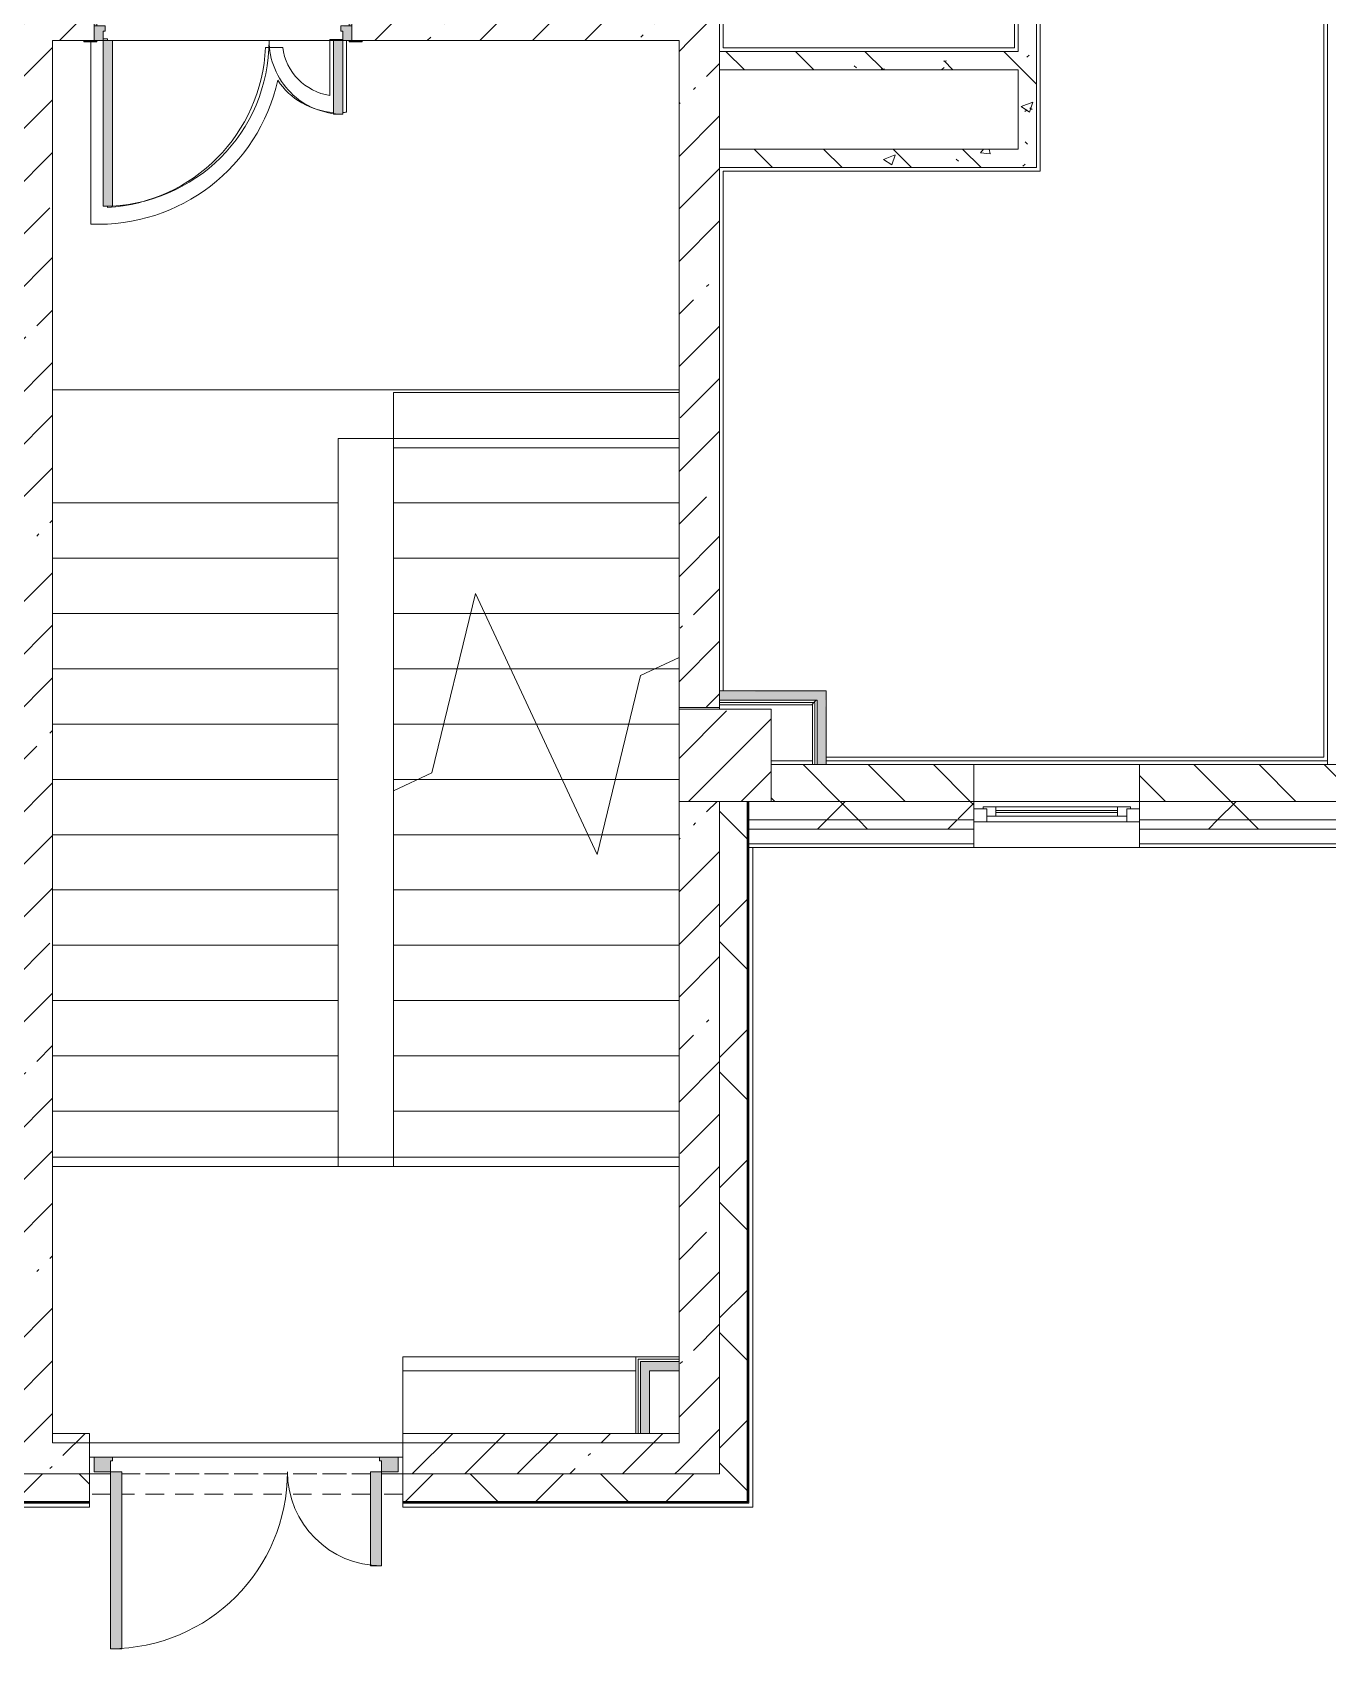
# Model space of a CAD drawing. Header units: millimetres. Extents: x -3708 to 187246, y -8553 to 29000.
# Drawn here: x 132206 to 139237, y -1048 to 7724 of the extents above; entities that cross this region are included whole.
import ezdxf

# ---------------------------------------------------------------- set-up
doc = ezdxf.new("R2010")
doc.units = ezdxf.units.MM
doc.linetypes.add('200_ШТРИХ__ш1_п0_6_', pattern=[160, 100, -60])
for name, color, linetype, lineweight in [('A-DETL-MBND-1', 7, '200_ШТРИХ__ш1_п0_6_', 9), ('A-GLAZ-2', 7, 'Continuous', 5), ('A-WALL', 7, 'Continuous', 9), ('A-WALL-2', 7, 'Continuous', 5), ('I-WALL-3', 7, 'Continuous', 5), ('S-COLS-2', 7, 'Continuous', 5), ('S-STRS-4', 7, 'Continuous', 5), ('S-STRS-MBND-2', 7, 'Continuous', 5)]:
    doc.layers.add(name, color=color, linetype=linetype, lineweight=lineweight)
for name, color, linetype, lineweight, true_color in [('A-DOOR-4', 7, 'Continuous', 5, 0xaaaaaa), ('A-DOOR-5', 7, 'Continuous', 5, 0xe2e2e2), ('A-DOOR-FRAM-3', 7, 'Continuous', 5, 0xe2e2e2), ('A-DOOR-FRAM-4', 7, 'Continuous', 5, 0xaaaaaa), ('A-FLOR-1', 7, 'Continuous', 5, 0xaaaaaa), ('A-WALL-4', 7, 'Continuous', 5, 0x737373), ('I-WALL-2', 7, 'Continuous', 9, 0xe7e7e7), ('I-WALL-5', 7, 'Continuous', 5, 0x787878)]:
    doc.layers.add(name, color=color, linetype=linetype, lineweight=lineweight, true_color=true_color)
pattern_1 = [(45, (60236.27, 0), (-285.1231, 285.1231), []), (45, (60521.4, 0), (-285.1231, 285.1231), [504.031, -100.806, 16.764, -84.042])]
pattern_2 = [(45, (60236.27, 0), (-353.5534, 353.5534), []), (135, (60236.27, 0), (-353.5534, -353.5534), [])]
pattern_3 = [(135, (60236.3, 0), (-377.1708, -377.1708), [533.4, -88.9, 17.78, -88.9]), (135, (60236.3, 376.94), (-377.1708, -377.1708), []), (50, (60236.27, 0), (637.6445, -55.7866), [66.675, -733.425]), (355, (60236.3, 0), (-123.3494, 668.699), [53.34, -586.74]), (100.451, (60289.4, -4.65), (514.299, 612.908), [56.665, -623.315]), (46.184, (60236.3, 177.8), (948.7764, -147.15), [100.012, -1100.137]), (96.636, (60315.3, 165.5), (830.909, 865.997), [84.998, -934.973]), (351.184, (60236.3, 177.8), (830.918, 865.988), [80.01, -880.11]), (21, (60325.17, 133.35), (530.6506, -357.9283), [66.675, -733.425]), (326, (60325.2, 133.35), (216.308, 644.6585), [53.34, -586.74]), (71.451, (60369.4, 103.5), (746.9596, 286.7243), [56.665, -623.315]), (37.5, (60236.27, 0), (10.8105, 295.9426), [16.764, -562.864, 16.764, -578.866, -588.962]), (37.5, (60236.27, 0), (10.8105, 295.9426), [-1175.258, 16.764, -572.198]), (7.5, (60236.27, 0), (233.8692, 350.6318), [16.764, -322.834, 16.764, -549.529, -224.472]), (7.5, (60236.27, 0), (233.8692, 350.6318), [-905.891, 16.764, -207.708]), (327.5, (60038.03, 0), (474.5678, -20.0513), [16.764, -205.486, 16.764, -676.656, -920.115]), (327.5, (60038.03, 0), (474.5678, -20.0513), [-915.67, 16.764, -903.351]), (317.5, (59949.13, 0), (518.4522, 88.9934), [16.764, -272.161, 16.764, -443.738, -653.415]), (317.5, (59949.13, 0), (518.4522, 88.9934), [-749.427, 16.764, -636.651])]
pattern_4 = [(45, (60236.3, 0), (-530.33, 530.33), []), (135, (60236.3, 0), (-530.33, -530.33), [])]

# ---------------------------------------------------------------- blocks, each defined once
blk = doc.blocks.new('BSC_Колонна _Прямоугольная - 500х500-V92-1_7_1_птичка')
at = {"layer": 'S-COLS-2'}
h = blk.add_hatch(dxfattribs=at)
h.set_pattern_fill('FP_105', color=256, style=0, pattern_type=2)
h.set_pattern_definition([(45, (-75730, -3800), (-285.1231, 285.1231), []), (45, (-75444.88, -3800), (-285.1231, 285.1231), [504.031, -100.806, 16.764, -84.042])])
h.paths.add_polyline_path([(120, -250), (250, -250), (250, 250), (-250, 250), (-250, -250), (-30, -250)])
for p, q in [((250, 250), (-250, 250)), ((-250, 250), (-250, -250)), ((250, -250), (250, 250)), ((-250, -250), (250, -250))]:
    blk.add_line(p, q, dxfattribs=at)
blk = doc.blocks.new('110_Дверь_СКБ_2Ст - Д-1_л_Лестничная клетка EIS60 2-32142534-1_7_1_птичка')
at = {"layer": 'A-DOOR-5'}
for points in [[(639.9, 1010), (612.5, 1010), (612.5, 110), (662.5, 110), (662.5, 1010), (640.5, 1010)], [(-637.5, 510), (-637.5, 110), (-587.5, 110), (-587.5, 510)], [(712.5, 30), (697.5, 30), (699.6, -110), (712.5, -110)]]:
    blk.add_hatch(color=256, dxfattribs=at).paths.add_polyline_path(points)
h = blk.add_hatch(color=256, dxfattribs=at)
h.paths.add_polyline_path([(662.5, 110), (662.5, 60), (652.5, 60), (652.5, 30), (712.5, 32.6), (712.5, 110)])
h.paths.add_polyline_path([(-637.5, 110), (-687.5, 110), (-687.2, 30), (-627.5, 35.6), (-627.5, 60), (-637.5, 60), (-637.5, 104.8)])
at = {"layer": 'A-DOOR-FRAM-3'}
for points in [[(-672.5, 118), (-742.5, 118), (-742.5, 110), (-672.5, 110)], [(729.9, 118), (697.5, 118), (697.5, 110), (767.5, 110), (767.5, 118)], [(-672.5, 30), (-687.5, 30), (-687.4, -110), (-672.5, -110), (-672.5, -21.5)], [(-742.3, -110), (-742.5, -110.2), (-742.5, -118), (-672.5, -118), (-674.5, -110), (-687.5, -110)], [(767.5, -110), (697.5, -110), (698.9, -118), (767.5, -118)]]:
    blk.add_hatch(color=256, dxfattribs=at).paths.add_polyline_path(points)
at = {"layer": 'A-DOOR-4'}
for p, q in [((662.5, 1010), (612.5, 1010)), ((612.5, 1010), (612.5, 110)), ((662.5, 110), (662.5, 1010)), ((-637.5, 510), (-637.5, 110)), ((-587.5, 510), (-637.5, 510)), ((-587.5, 110), (-587.5, 510)), ((-637.5, 110), (-587.5, 110)), ((612.5, 110), (662.5, 110))]:
    blk.add_line(p, q, dxfattribs=at)
for centre, radius, start, end in [((662.5, 110), 900, 90, 180), ((-637.5, 110), 400, 360, 90)]:
    blk.add_arc(centre, radius, start, end, dxfattribs=at)
at = {"layer": 'A-DOOR-FRAM-4'}
for p, q in [((-672.5, 118), (-742.5, 118)), ((-742.5, 118), (-742.5, 110)), ((-742.5, 110), (-672.5, 110)), ((-637.5, 110), (-687.5, 110)), ((-687.5, 110), (-687.5, 30)), ((-672.5, 110), (-672.5, 118)), ((-637.5, 60), (-637.5, 110)), ((662.5, 110), (662.5, 60)), ((712.5, 110), (662.5, 110)), ((767.5, 118), (697.5, 118)), ((697.5, 118), (697.5, 110)), ((697.5, 110), (767.5, 110)), ((712.5, 30), (712.5, 110)), ((767.5, 110), (767.5, 118)), ((-687.5, 30), (-627.5, 30)), ((-672.5, 30), (-687.5, 30)), ((-687.5, 30), (-687.5, -110)), ((-672.5, -110), (-672.5, 30)), ((-627.5, 60), (-637.5, 60)), ((-627.5, 30), (-627.5, 60)), ((662.5, 60), (652.5, 60)), ((652.5, 60), (652.5, 30)), ((652.5, 30), (712.5, 30)), ((712.5, 30), (697.5, 30)), ((697.5, 30), (697.5, -110)), ((712.5, -110), (712.5, 30)), ((-672.5, -110), (-742.5, -110)), ((-742.5, -110), (-742.5, -118)), ((-742.5, -118), (-672.5, -118)), ((-687.5, -110), (-672.5, -110)), ((-672.5, -118), (-672.5, -110)), ((697.5, -110), (712.5, -110)), ((767.5, -110), (697.5, -110)), ((697.5, -110), (697.5, -118)), ((697.5, -118), (767.5, -118)), ((767.5, -118), (767.5, -110))]:
    blk.add_line(p, q, dxfattribs=at)
blk = doc.blocks.new('120_Окно_СКБ_1Ст - 120_Окно_СКБ_1Ст 900х2500_h_-19906774-1_7_1_птичка')
at = {"layer": 'A-GLAZ-2'}
for p, q in [((-450, -75), (-450, -5)), ((-450, -5), (-380, -5)), ((450, -5), (-450, -5)), ((-380, -75), (-450, -75)), ((-450, -75), (-400, -75)), ((-380, -75), (-400, -75)), ((-400, -75), (-400, -85)), ((-400, -85), (400, -85)), ((400, -85), (-400, -85)), ((-380, -5), (-380, -75)), ((380, -35), (-380, -35)), ((-380, -35), (-380, -75)), ((-330, -85), (-330, -35)), ((-330, -55), (330, -55)), ((330, -65), (-330, -65)), ((330, -85), (330, -35)), ((380, -75), (380, -5)), ((380, -5), (450, -5)), ((380, -75), (380, -35)), ((450, -75), (380, -75)), ((400, -75), (380, -75)), ((400, -75), (450, -75)), ((400, -85), (400, -75)), ((450, -5), (450, -75))]:
    blk.add_line(p, q, dxfattribs=at)
blk = doc.blocks.new('110_Дверь_СКБ_2Ст_Наружная - ДН-1_л__ Двухстворчатая 1350 х3200 _ЛК_ в свету с верхним остеклением 2-22448815-1_7_1_птичка')
at = {"layer": 'A-DOOR-5'}
for points in [[(694.5, -91), (754.5, -91), (754.5, 869), (694.5, 869), (694.5, -78.7)], [(-655.5, -91), (-655.5, 419), (-715.5, 419), (-715.5, -91)]]:
    blk.add_hatch(color=256, dxfattribs=at).paths.add_polyline_path(points)
h = blk.add_hatch(color=256, dxfattribs=at)
h.paths.add_polyline_path([(754.5, -171), (844.5, -171), (844.5, -91), (754.5, -91), (754.5, -151), (744.5, -151), (744.5, -171)])
h.paths.add_polyline_path([(-715.5, -171), (-705.5, -171), (-705.5, -151), (-715.5, -151), (-715.5, -91), (-805.5, -91), (-805.5, -171)])
at = {"layer": 'A-DOOR-4'}
for p, q in [((754.5, 869), (694.5, 869)), ((694.5, 869), (694.5, -91)), ((754.5, -91), (754.5, 869)), ((-715.5, 419), (-715.5, -91)), ((-655.5, 419), (-715.5, 419)), ((-655.5, -91), (-655.5, 419)), ((-715.5, -91), (-655.5, -91)), ((694.5, -91), (754.5, -91))]:
    blk.add_line(p, q, dxfattribs=at)
for centre, radius, start, end in [((754.5, -91), 960, 90, 180), ((-715.5, -91), 510, 0, 90)]:
    blk.add_arc(centre, radius, start, end, dxfattribs=at)
at = {"layer": 'A-DOOR-FRAM-4'}
for p, q in [((-715.5, -91), (-805.5, -91)), ((-805.5, -91), (-805.5, -171)), ((-805.5, -171), (-705.5, -171)), ((-715.5, -151), (-715.5, -91)), ((-705.5, -151), (-715.5, -151)), ((-705.5, -171), (-705.5, -151)), ((754.5, -151), (744.5, -151)), ((744.5, -151), (744.5, -171)), ((744.5, -171), (844.5, -171)), ((754.5, -91), (754.5, -151)), ((844.5, -91), (754.5, -91)), ((844.5, -171), (844.5, -91))]:
    blk.add_line(p, q, dxfattribs=at)
blk = doc.blocks.new('Зашивка приборов отопления5 - Зашивка приборов отопления-33272456-1_7_1_птичка')
at = {"layer": 'A-WALL-2'}
for p, q in [((75245, 535), (73980, 535)), ((73980, 535), (73980, 460)), ((75245, 460), (73980, 460)), ((73980, 460), (73980, 120)), ((73980, 460), (75245, 460))]:
    blk.add_line(p, q, dxfattribs=at)

msp = doc.modelspace()

# ---------------------------------------------------------------- hatches: boundary and pattern name
at = {"layer": 'A-WALL-2'}
h = msp.add_hatch(dxfattribs=at)
h.set_pattern_fill('FP_93', color=256, style=0, pattern_type=2)
h.set_pattern_definition([(135, (60236.27, 0), (-176.7767, -176.7767), [])])
h.paths.add_polyline_path([(136373.5, 3550), (137316.3, 3550), (137316.3, 3750), (136216.3, 3750), (136216.3, 3550)])
h.paths.add_polyline_path([(139236.7, 3550), (139416.7, 3550), (139416.7, 3750), (138216.3, 3750), (138216.3, 3550), (139160.8, 3550)])
h.paths.add_polyline_path([(144336.3, 3550), (144436.3, 3550), (144436.3, 3750), (144336.3, 3750), (144336.3, 3554.3)])
h.paths.add_polyline_path([(140316.7, 3550), (140586.3, 3550), (140586.3, 3750), (140316.7, 3750), (140316.7, 3727.7)])
h.paths.add_polyline_path([(142236.3, 3550), (142236.3, 3750), (141086.3, 3750), (141086.3, 3550)])
h = msp.add_hatch(dxfattribs=at)
h.set_pattern_fill('FP_111', color=256, style=0, pattern_type=2)
h.set_pattern_definition(pattern_2)
h.paths.add_polyline_path([(135936.3, -250), (136086.3, -250), (136086.3, 3550), (135936.3, 3550), (135936.3, -210)])
h = msp.add_hatch(dxfattribs=at)
h.set_pattern_fill('FP_111', color=256, style=0, pattern_type=2)
h.set_pattern_definition(pattern_2)
h.paths.add_polyline_path([(144735.5, 3450), (145036.3, 3450), (145036.3, 3550), (144336.3, 3550), (144336.3, 3450), (144436.3, 3450)])
h.paths.add_polyline_path([(136373.5, 3450), (137316.3, 3455.7), (137316.3, 3550), (136094.3, 3546.3), (136094.3, 3450), (136216.3, 3450)])
h.paths.add_polyline_path([(140316.7, 3450), (142236.3, 3450), (142236.3, 3550), (140316.7, 3550), (140316.7, 3492.8)])
h.paths.add_polyline_path([(139416.7, 3450), (139416.7, 3550), (138216.3, 3550), (138216.3, 3450), (139336.7, 3450)])
h = msp.add_hatch(dxfattribs=at)
h.set_pattern_fill('FP_111', color=256, style=0, pattern_type=2)
h.set_pattern_definition(pattern_2)
h.paths.add_polyline_path([(136116.3, 3400), (137316.3, 3400), (137316.3, 3450), (136094.3, 3450), (136094.3, 3400)])
h.paths.add_polyline_path([(138216.3, 3400), (139416.7, 3400), (139416.7, 3450), (138216.3, 3450), (138216.3, 3440)])
h.paths.add_polyline_path([(144735.5, 3400), (145086.3, 3400), (145086.3, 3450), (144336.3, 3450), (144336.3, 3400), (144436.3, 3400)])
h.paths.add_polyline_path([(140316.7, 3400), (142236.3, 3400), (142236.3, 3450), (140316.7, 3450), (140316.7, 3440)])
h = msp.add_hatch(dxfattribs=at)
h.set_pattern_fill('FP_111', color=256, style=0, pattern_type=2)
h.set_pattern_definition(pattern_2)
h.paths.add_polyline_path([(135930.1, -250), (135936.3, -250), (135936.3, -100), (134216.3, -100), (134216.3, -250), (135928.3, -250)])
h.paths.add_polyline_path([(127296.3, -250), (130896.3, -250), (130896.3, -100), (127296.3, -100), (127296.3, -113)])
h.paths.add_polyline_path([(131796.3, -250), (132516.3, -250), (132516.3, -100), (131796.3, -101.8), (131796.3, -118)])
h.paths.add_polyline_path([(126153.3, -250), (126396.3, -250), (126396.3, -100), (125396.3, -100), (125396.3, -250)])
h.paths.add_polyline_path([(120246.3, -250), (120246.3, -100), (119496.3, -100), (119496.3, -250)])
h.paths.add_polyline_path([(121507.7, -250), (121846.3, -250), (121846.3, -100), (121146.3, -100), (121146.3, -250)])
h.paths.add_polyline_path([(117396.3, -250), (117396.3, -100), (116646.3, -100), (116646.3, -250), (116862.2, -250)])
h.paths.add_polyline_path([(123946.3, -250), (124496.3, -250), (124496.3, -100), (123946.3, -100), (123946.3, -121.3)])
h.paths.add_polyline_path([(113145.7, -250), (113546.3, -250), (113546.3, -100), (112107.8, -100), (112107.8, -250), (112216.6, -250)])
h.paths.add_polyline_path([(108396.3, -250), (108396.3, -100), (107646.3, -100), (107646.3, -250)])
h.paths.add_polyline_path([(103854.6, -250), (104546.3, -250), (104546.3, -100), (102973.8, -100), (102973.8, -250)])
h.paths.add_polyline_path([(109296.3, -250), (110007.8, -250), (110007.8, -100), (109296.3, -100), (109296.3, -157.7)])
h.paths.add_polyline_path([(99276.3, -250), (99276.3, -100), (98627.3, -100), (98627.3, -250), (99209, -250)])
h.paths.add_polyline_path([(100176.3, -250), (100873.8, -250), (100873.8, -100), (100176.3, -100), (100176.3, -180.4)])
at = {"layer": 'I-WALL-2'}
for points in [[(135936.3, 4100), (136515.7, 4100), (136510.7, 4150), (135936.3, 4145)], [(136515.7, 3750), (136510.7, 4100), (136465.7, 4100), (136465.7, 3750)], [(135716.3, 460), (135716.3, 510), (135506.3, 510), (135506.3, 460), (135617.5, 460)], [(135556.3, 120), (135556.3, 460), (135506.3, 460), (135506.3, 120)]]:
    msp.add_hatch(color=256, dxfattribs=at).paths.add_polyline_path(points)
at = {"layer": 'I-WALL-3'}
h = msp.add_hatch(dxfattribs=at)
h.set_pattern_fill('FP_92', color=256, style=0, pattern_type=2)
h.set_pattern_definition(pattern_1)
h.paths.add_polyline_path([(132096.3, -100), (132316.3, -100), (132316.3, 7900), (132096.3, 7900), (132096.3, -63.2)])
h = msp.add_hatch(dxfattribs=at)
h.set_pattern_fill('FP_92', color=256, style=0, pattern_type=2)
h.set_pattern_definition(pattern_1)
h.paths.add_polyline_path([(132316.3, 7680), (132541.3, 7680), (132541.3, 7900), (132316.3, 7900), (132316.3, 7708.9)])
h.paths.add_polyline_path([(135716.3, 7680), (135936.3, 7680), (135936.3, 7900), (133941.3, 7900), (133941.3, 7680), (135696.3, 7680)])
h = msp.add_hatch(dxfattribs=at)
h.set_pattern_fill('FP_92', color=256, style=0, pattern_type=2)
h.set_pattern_definition(pattern_1)
h.paths.add_polyline_path([(135716.3, 4060), (135936.3, 4064.9), (135936.3, 7680), (135716.3, 7680), (135716.3, 4064.9)])
h = msp.add_hatch(dxfattribs=at)
h.set_pattern_fill('FP_203', color=256, style=0, pattern_type=2)
h.set_pattern_definition(pattern_4)
h.paths.add_polyline_path([(136453.2, 4087.5), (136465.7, 4087.5), (136461.8, 4100), (135936.3, 4100), (135936.3, 4087.5), (135956.3, 4087.5)])
h = msp.add_hatch(dxfattribs=at)
h.set_pattern_fill('FP_203', color=256, style=0, pattern_type=2)
h.set_pattern_definition(pattern_4)
h.paths.add_polyline_path([(136453.2, 4075), (136453.2, 4087.5), (135936.3, 4087.5), (135936.3, 4075), (136440.7, 4075)])
h = msp.add_hatch(dxfattribs=at)
h.set_pattern_fill('FP_92', color=256, style=0, pattern_type=2)
h.set_pattern_definition(pattern_1)
h.paths.add_polyline_path([(135936.3, -100), (135936.3, 3550), (135716.3, 3550), (135716.3, -100), (135908.9, -100)])
h = msp.add_hatch(dxfattribs=at)
h.set_pattern_fill('FP_92', color=256, style=0, pattern_type=2)
h.set_pattern_definition(pattern_1)
h.paths.add_polyline_path([(134216.3, -100), (135716.3, -100), (135716.3, 120), (134216.3, 120)])
h.paths.add_polyline_path([(132516.3, -100), (132516.3, 120), (132316.3, 120), (132316.3, -100), (132438.7, -100)])
at = {"layer": 'I-WALL-5'}
h = msp.add_hatch(dxfattribs=at)
h.set_pattern_fill('FP_122', color=256, style=0, pattern_type=2)
h.set_pattern_definition(pattern_3)
h.paths.add_polyline_path([(137657.2, 7090.6), (137657.2, 9100), (137557.2, 9100), (137557.2, 7090.6)])
h = msp.add_hatch(dxfattribs=at)
h.set_pattern_fill('FP_122', color=256, style=0, pattern_type=2)
h.set_pattern_definition(pattern_3)
h.paths.add_polyline_path([(136232.7, 7520.6), (137557.2, 7520.6), (137557.2, 7620.6), (135936.3, 7620.6), (135936.3, 7520.6), (135956.3, 7520.6)])
h = msp.add_hatch(dxfattribs=at)
h.set_pattern_fill('FP_122', color=256, style=0, pattern_type=2)
h.set_pattern_definition(pattern_3)
h.paths.add_polyline_path([(137657.2, 6990.6), (137657.2, 7090.6), (135936.3, 7090.6), (135936.3, 6990.6), (137557.2, 6990.6)])

# ---------------------------------------------------------------- linework, layer by layer
at = {"layer": 'A-DETL-MBND-1'}
for p, q in [((132516.3, -100), (132631.3, -100)), ((132631.3, -100), (132516.3, -100)), ((132691.3, -100), (134041.3, -100)), ((134041.3, -100), (132691.3, -100)), ((134101.3, -100), (134216.3, -100)), ((134216.3, -100), (134101.3, -100)), ((132631.3, -210), (132516.3, -210)), ((134041.3, -210), (132691.3, -210)), ((134216.3, -210), (134101.3, -210))]:
    msp.add_line(p, q, dxfattribs=at)
at = {"layer": 'A-FLOR-1'}
for p, q in [((135956.3, 9080), (135956.3, 7640.6)), ((137537.2, 7640.6), (137537.2, 9080)), ((137677.2, 9080), (137677.2, 6970.6)), ((139216.7, 3790), (139216.7, 9080)), ((132523.9, 7672), (132523.9, 6682.9)), ((132613.9, 7688.2), (132591.3, 7688.2)), ((132613.9, 7680), (132613.9, 7688.2)), ((133565.2, 7642.2), (133471.6, 7642.2)), ((133891.3, 7685.2), (133821.5, 7685.2)), ((133821.5, 7685.2), (133821.5, 7381.5)), ((133911.5, 7290.8), (133911.5, 7680)), ((135956.3, 7640.6), (137537.2, 7640.6)), ((137677.2, 6970.6), (135956.3, 6970.6)), ((135956.3, 6970.6), (135956.3, 4150)), ((132613.9, 6773.6), (132613.9, 6780)), ((135716.3, 5783.8), (132316.3, 5783.8)), ((135716.3, 4060), (135716.3, 4050)), ((135936.3, 4060), (135936.3, 4050)), ((136515.7, 3790), (139216.7, 3790)), ((132316.3, 1620), (135716.3, 1620)), ((132541.3, -8), (132516.3, -8)), ((134091.3, -8), (132641.3, -8)), ((134216.3, -8), (134191.3, -8))]:
    msp.add_line(p, q, dxfattribs=at)
for centre, radius, start, end in [((132562.5, 7682.2), 910, 273.23752, 357.48069), ((133866.5, 7682.2), 304, 187.56084, 261.48743), ((132562.5, 7682.2), 1000, 267.78741, 347.3989), ((133866.5, 7682.2), 394, 213.62195, 266.31806), ((133866.5, 7682.2), 394, 273.6096, 276.55825)]:
    msp.add_arc(centre, radius, start, end, dxfattribs=at)
at = {"layer": 'A-WALL'}
for p, q in [((135936.3, 7620.6), (135936.3, 7520.6)), ((135936.3, 7090.6), (135936.3, 6990.6)), ((135936.3, 4150), (135936.3, 4075)), ((136465.7, 4100), (135936.3, 4100)), ((136453.2, 4087.5), (135936.3, 4087.5)), ((136453.2, 3750), (136453.2, 4087.5)), ((136465.7, 3750), (136465.7, 4100)), ((139236.7, 3750), (139336.7, 3750)), ((135936.3, -100), (135936.3, 3550)), ((136086.3, -250), (136086.3, 3550)), ((136089.3, -253), (136089.3, 3550)), ((136094.3, 3550), (136094.3, 3300)), ((137316.3, 3550), (136216.3, 3550)), ((139416.7, 3550), (138216.3, 3550)), ((136094.3, 3450), (137316.3, 3450)), ((138216.3, 3450), (139416.7, 3450)), ((136094.3, 3400), (137316.3, 3400)), ((138216.3, 3400), (139416.7, 3400)), ((136094.3, 3320), (137316.3, 3320)), ((138216.3, 3320), (139416.7, 3320)), ((135716.3, 460), (135716.3, 535)), ((135493.8, 522.5), (135716.3, 522.5)), ((135493.8, 120), (135493.8, 522.5)), ((135506.3, 510), (135716.3, 510)), ((135506.3, 120), (135506.3, 510)), ((135481.3, 120), (135556.3, 120)), ((132516.3, -100), (132316.3, -100)), ((135716.3, -100), (134216.3, -100)), ((131796.3, -250), (132516.3, -250)), ((131796.3, -253), (132516.3, -253)), ((134216.3, -250), (136086.3, -250)), ((134216.3, -253), (136089.3, -253))]:
    msp.add_line(p, q, dxfattribs=at)
at = {"layer": 'A-WALL-2'}
for p, q in [((139236.7, 3750), (136216.3, 3750)), ((137316.3, 3300), (137316.3, 3750)), ((138216.3, 3750), (138216.3, 3300)), ((136094.3, 3300), (145186.3, 3300)), ((136094.3, -258), (136094.3, 3300)), ((136116.3, 3300), (136116.3, -280)), ((132316.3, -100), (132096.3, -100)), ((132516.3, -280), (132516.3, -100)), ((134216.3, -100), (134216.3, -280)), ((135936.3, -100), (135716.3, -100)), ((124496.3, -258), (132516.3, -258)), ((134216.3, -258), (136094.3, -258)), ((136116.3, -280), (134216.3, -280))]:
    msp.add_line(p, q, dxfattribs=at)
at = {"layer": 'A-WALL-4'}
msp.add_line((132516.3, -280), (59946.3, -280), dxfattribs=at)
at = {"layer": 'I-WALL-3'}
for p, q in [((137557.2, 9100), (137557.2, 7620.6)), ((137657.2, 6990.6), (137657.2, 9100)), ((139236.7, 9100), (139236.7, 3750)), ((135936.3, 7620.6), (135936.3, 7900)), ((132316.3, 120), (132316.3, 7680)), ((132316.3, 7680), (132486.3, 7680)), ((133821.5, 7680), (132641.3, 7680)), ((133996.3, 7680), (135716.3, 7680)), ((135716.3, 7680), (135716.3, 4060)), ((137557.2, 7620.6), (135936.3, 7620.6)), ((135936.3, 7090.6), (135936.3, 7520.6)), ((135936.3, 7520.6), (137557.2, 7520.6)), ((137557.2, 7520.6), (137557.2, 7090.6)), ((137557.2, 7090.6), (135936.3, 7090.6)), ((135936.3, 4150), (135936.3, 6990.6)), ((135936.3, 6990.6), (137657.2, 6990.6)), ((136515.7, 4150), (135936.3, 4150)), ((136515.7, 3750), (136515.7, 4150)), ((135716.3, 4060), (135936.3, 4060)), ((135936.3, 4060), (135936.3, 4075)), ((135936.3, 4075), (136440.7, 4075)), ((136440.7, 4075), (136440.7, 3750)), ((136216.3, 3770), (136440.7, 3770)), ((136440.7, 3750), (136515.7, 3750)), ((136515.7, 3770), (139236.7, 3770)), ((135716.3, 3550), (135716.3, 535)), ((138216.3, 3550), (137316.3, 3550)), ((135716.3, 535), (135481.3, 535)), ((135481.3, 535), (135481.3, 120)), ((135556.3, 460), (135716.3, 460)), ((135556.3, 120), (135556.3, 460)), ((135716.3, 460), (135716.3, 120)), ((132516.3, 120), (132316.3, 120)), ((132516.3, -100), (132516.3, 120)), ((135481.3, 120), (134216.3, 120)), ((134216.3, 120), (134216.3, -100)), ((135716.3, 120), (135556.3, 120)), ((135716.3, -100), (135936.3, -100))]:
    msp.add_line(p, q, dxfattribs=at)
at = {"layer": 'S-STRS-4'}
for p, q in [((135716.3, 5769.7), (134166.3, 5769.7)), ((134166.3, 5769.7), (134166.3, 5469.7)), ((135716.3, 5769.7), (134166.3, 5769.7)), ((134166.3, 5469.7), (134166.3, 5169.7)), ((135716.3, 5469.7), (134166.3, 5469.7)), ((135716.3, 5469.7), (134166.3, 5469.7)), ((134166.3, 5169.7), (134166.3, 4869.7)), ((135716.3, 5169.7), (134166.3, 5169.7)), ((135716.3, 5169.7), (134166.3, 5169.7)), ((134166.3, 4869.7), (134166.3, 4569.7)), ((135716.3, 4869.7), (134166.3, 4869.7)), ((135716.3, 4869.7), (134166.3, 4869.7)), ((134166.3, 4569.7), (134166.3, 4269.7)), ((134584.8, 4569.7), (134166.3, 4569.7)), ((134584.8, 4569.7), (134166.3, 4569.7)), ((135716.3, 4569.7), (134661.5, 4569.7)), ((135716.3, 4569.7), (134661.5, 4569.7)), ((134166.3, 4269.7), (134166.3, 3969.7)), ((134511.9, 4269.7), (134166.3, 4269.7)), ((134511.9, 4269.7), (134166.3, 4269.7)), ((135584.6, 4269.7), (134801.4, 4269.7)), ((135584.6, 4269.7), (134801.4, 4269.7)), ((134166.3, 3969.7), (134166.3, 3669.7)), ((134439, 3969.7), (134166.3, 3969.7)), ((134439, 3969.7), (134166.3, 3969.7)), ((135443.5, 3969.7), (134941.3, 3969.7)), ((135443.5, 3969.7), (134941.3, 3969.7)), ((134166.3, 3669.7), (134166.3, 3608.3)), ((134297.9, 3669.7), (134166.3, 3669.7)), ((134297.9, 3669.7), (134166.3, 3669.7)), ((135370.6, 3669.7), (135081.2, 3669.7)), ((135370.6, 3669.7), (135081.2, 3669.7)), ((135297.7, 3369.7), (135221.1, 3369.7)), ((135297.7, 3369.7), (135221.1, 3369.7))]:
    msp.add_line(p, q, dxfattribs=at)
at = {"layer": 'S-STRS-MBND-2'}
for p, q in [((132316.3, 7680), (132316.3, 5169.7)), ((135716.3, 7680), (132316.3, 7680)), ((135716.3, 5520), (135716.3, 7680)), ((133866.3, 5520), (135716.3, 5520)), ((133866.3, 5169.7), (133866.3, 5520)), ((132316.3, 5169.7), (133866.3, 5169.7)), ((132316.3, 1569.7), (132316.3, 5169.7)), ((132316.3, 5169.7), (133866.3, 5169.7)), ((133866.3, 1569.7), (133866.3, 5169.7)), ((132316.3, 4869.7), (133866.3, 4869.7)), ((132316.3, 4869.7), (133866.3, 4869.7)), ((134374.8, 3705.6), (134611.1, 4677.8)), ((134611.1, 4677.8), (135271.4, 3261.7)), ((132316.3, 4569.7), (133866.3, 4569.7)), ((132316.3, 4569.7), (133866.3, 4569.7)), ((134661.5, 4569.7), (134584.8, 4569.7)), ((134661.5, 4569.7), (134584.8, 4569.7)), ((135507.7, 4233.8), (135716.3, 4331.1)), ((132316.3, 4269.7), (133866.3, 4269.7)), ((132316.3, 4269.7), (133866.3, 4269.7)), ((134801.4, 4269.7), (134511.9, 4269.7)), ((134801.4, 4269.7), (134511.9, 4269.7)), ((135271.4, 3261.7), (135507.7, 4233.8)), ((135716.3, 4269.7), (135584.6, 4269.7)), ((135716.3, 4269.7), (135584.6, 4269.7)), ((135716.3, 4060), (135716.3, 4050)), ((132316.3, 3969.7), (133866.3, 3969.7)), ((132316.3, 3969.7), (133866.3, 3969.7)), ((134941.3, 3969.7), (134439, 3969.7)), ((134941.3, 3969.7), (134439, 3969.7)), ((135716.3, 3969.7), (135443.5, 3969.7)), ((135716.3, 3969.7), (135443.5, 3969.7)), ((134166.3, 3608.3), (134374.8, 3705.6)), ((132316.3, 3669.7), (133866.3, 3669.7)), ((132316.3, 3669.7), (133866.3, 3669.7)), ((134166.3, 3608.3), (134166.3, 1569.7)), ((135081.2, 3669.7), (134297.9, 3669.7)), ((135081.2, 3669.7), (134297.9, 3669.7)), ((135716.3, 3669.7), (135370.6, 3669.7)), ((135716.3, 3669.7), (135370.6, 3669.7)), ((135716.3, 3550), (135716.3, 1569.7)), ((132316.3, 3369.7), (133866.3, 3369.7)), ((132316.3, 3369.7), (133866.3, 3369.7)), ((135221.1, 3369.7), (134166.3, 3369.7)), ((135221.1, 3369.7), (134166.3, 3369.7)), ((135716.3, 3369.7), (135297.7, 3369.7)), ((135716.3, 3369.7), (135297.7, 3369.7)), ((132316.3, 3069.7), (133866.3, 3069.7)), ((132316.3, 3069.7), (133866.3, 3069.7)), ((135716.3, 3069.7), (134166.3, 3069.7)), ((135716.3, 3069.7), (134166.3, 3069.7)), ((132316.3, 2769.7), (133866.3, 2769.7)), ((132316.3, 2769.7), (133866.3, 2769.7)), ((135716.3, 2769.7), (134166.3, 2769.7)), ((135716.3, 2769.7), (134166.3, 2769.7)), ((132316.3, 2469.7), (133866.3, 2469.7)), ((132316.3, 2469.7), (133866.3, 2469.7)), ((135716.3, 2469.7), (134166.3, 2469.7)), ((135716.3, 2469.7), (134166.3, 2469.7)), ((132316.3, 2169.7), (133866.3, 2169.7)), ((132316.3, 2169.7), (133866.3, 2169.7)), ((135716.3, 2169.7), (134166.3, 2169.7)), ((135716.3, 2169.7), (134166.3, 2169.7)), ((132316.3, 1869.7), (133866.3, 1869.7)), ((132316.3, 1869.7), (133866.3, 1869.7)), ((135716.3, 1869.7), (134166.3, 1869.7)), ((135716.3, 1869.7), (134166.3, 1869.7)), ((132316.3, 1569.7), (132316.3, 69.7)), ((132316.3, 1569.7), (133866.3, 1569.7)), ((132316.3, 1569.7), (133866.3, 1569.7)), ((134166.3, 1569.7), (133866.3, 1569.7)), ((135716.3, 1569.7), (134166.3, 1569.7)), ((135716.3, 1569.7), (134166.3, 1569.7)), ((135716.3, 69.7), (135716.3, 1569.7)), ((132316.3, 69.7), (135716.3, 69.7))]:
    msp.add_line(p, q, dxfattribs=at)

# ---------------------------------------------------------------- block references
at = {"layer": 'A-DOOR-4', "rotation": 180}
for name, p in [('110_Дверь_СКБ_2Ст - Д-1_л_Лестничная клетка EIS60 2-32142534-1_7_1_птичка', (133253.8, 7790)), ('110_Дверь_СКБ_2Ст_Наружная - ДН-1_л__ Двухстворчатая 1350 х3200 _ЛК_ в свету с верхним остеклением 2-22448815-1_7_1_птичка', (133385.8, -179))]:
    msp.add_blockref(name, p, dxfattribs=at)
at = {"layer": 'A-GLAZ-2', "rotation": 180}
msp.add_blockref('120_Окно_СКБ_1Ст - 120_Окно_СКБ_1Ст 900х2500_h_-19906774-1_7_1_птичка', (137766.3, 3435), dxfattribs=at)
at = {"layer": 'A-WALL-2'}
msp.add_blockref('Зашивка приборов отопления5 - Зашивка приборов отопления-33272456-1_7_1_птичка', (60236.3, 0), dxfattribs=at)
at = {"layer": 'S-COLS-2'}
msp.add_blockref('BSC_Колонна _Прямоугольная - 500х500-V92-1_7_1_птичка', (135966.3, 3800), dxfattribs=at)

doc.saveas('drawing.dxf')
